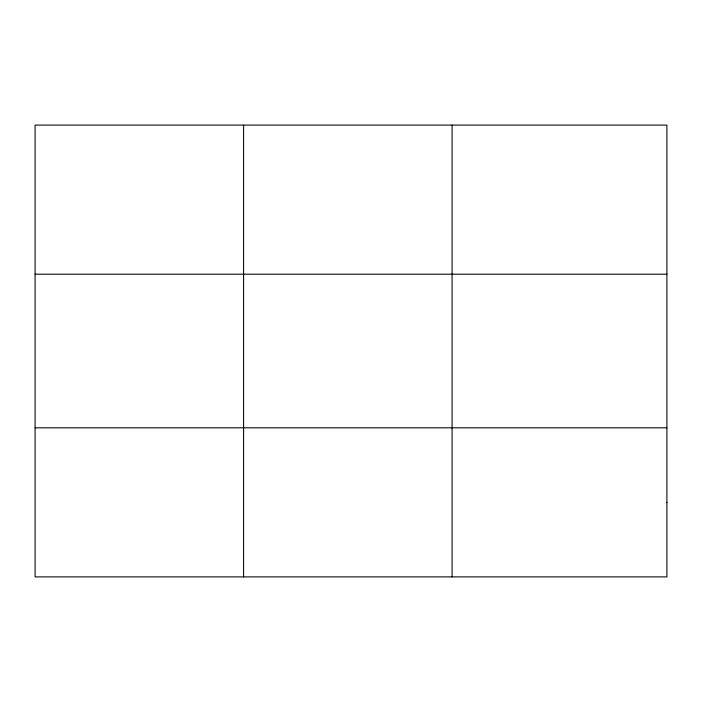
<?xml version="1.0" encoding="UTF-8"?>
<svg xmlns="http://www.w3.org/2000/svg" width="702" height="702" viewBox="0 0 702 702"><rect width="100%" height="100%" fill="white"/><g stroke="black" fill="none" stroke-linecap="round" stroke-linejoin="round"><path stroke-width="1.05" d="M243.594 576.895L243.594 125.105M452.088 576.895L452.088 125.105M35.1 274.192L666.9 274.192M35.1 427.808L666.9 427.808M666.9 502.351L666.9 576.895L35.1 576.895L35.1 125.105L666.9 125.105L666.9 502.351"/></g></svg>
